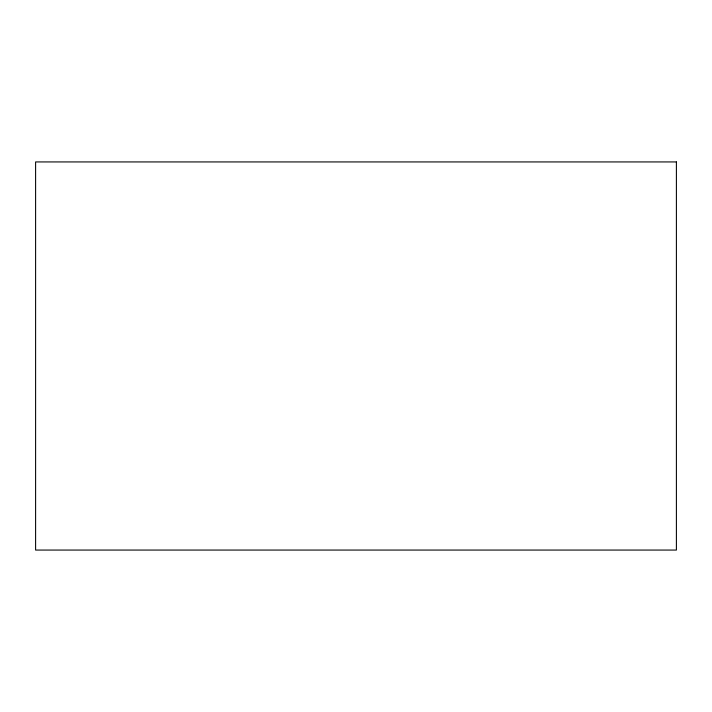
<?xml version="1.0" encoding="UTF-8"?>
<svg xmlns="http://www.w3.org/2000/svg" width="712" height="712" viewBox="0 0 712 712"><rect width="100%" height="100%" fill="white"/><g stroke="black" fill="none" stroke-linecap="round" stroke-linejoin="round"><path stroke-width="1.07" d="M676.4 161.935L35.6 161.935L35.6 550.064L676.4 550.064L676.4 161.935"/></g></svg>
